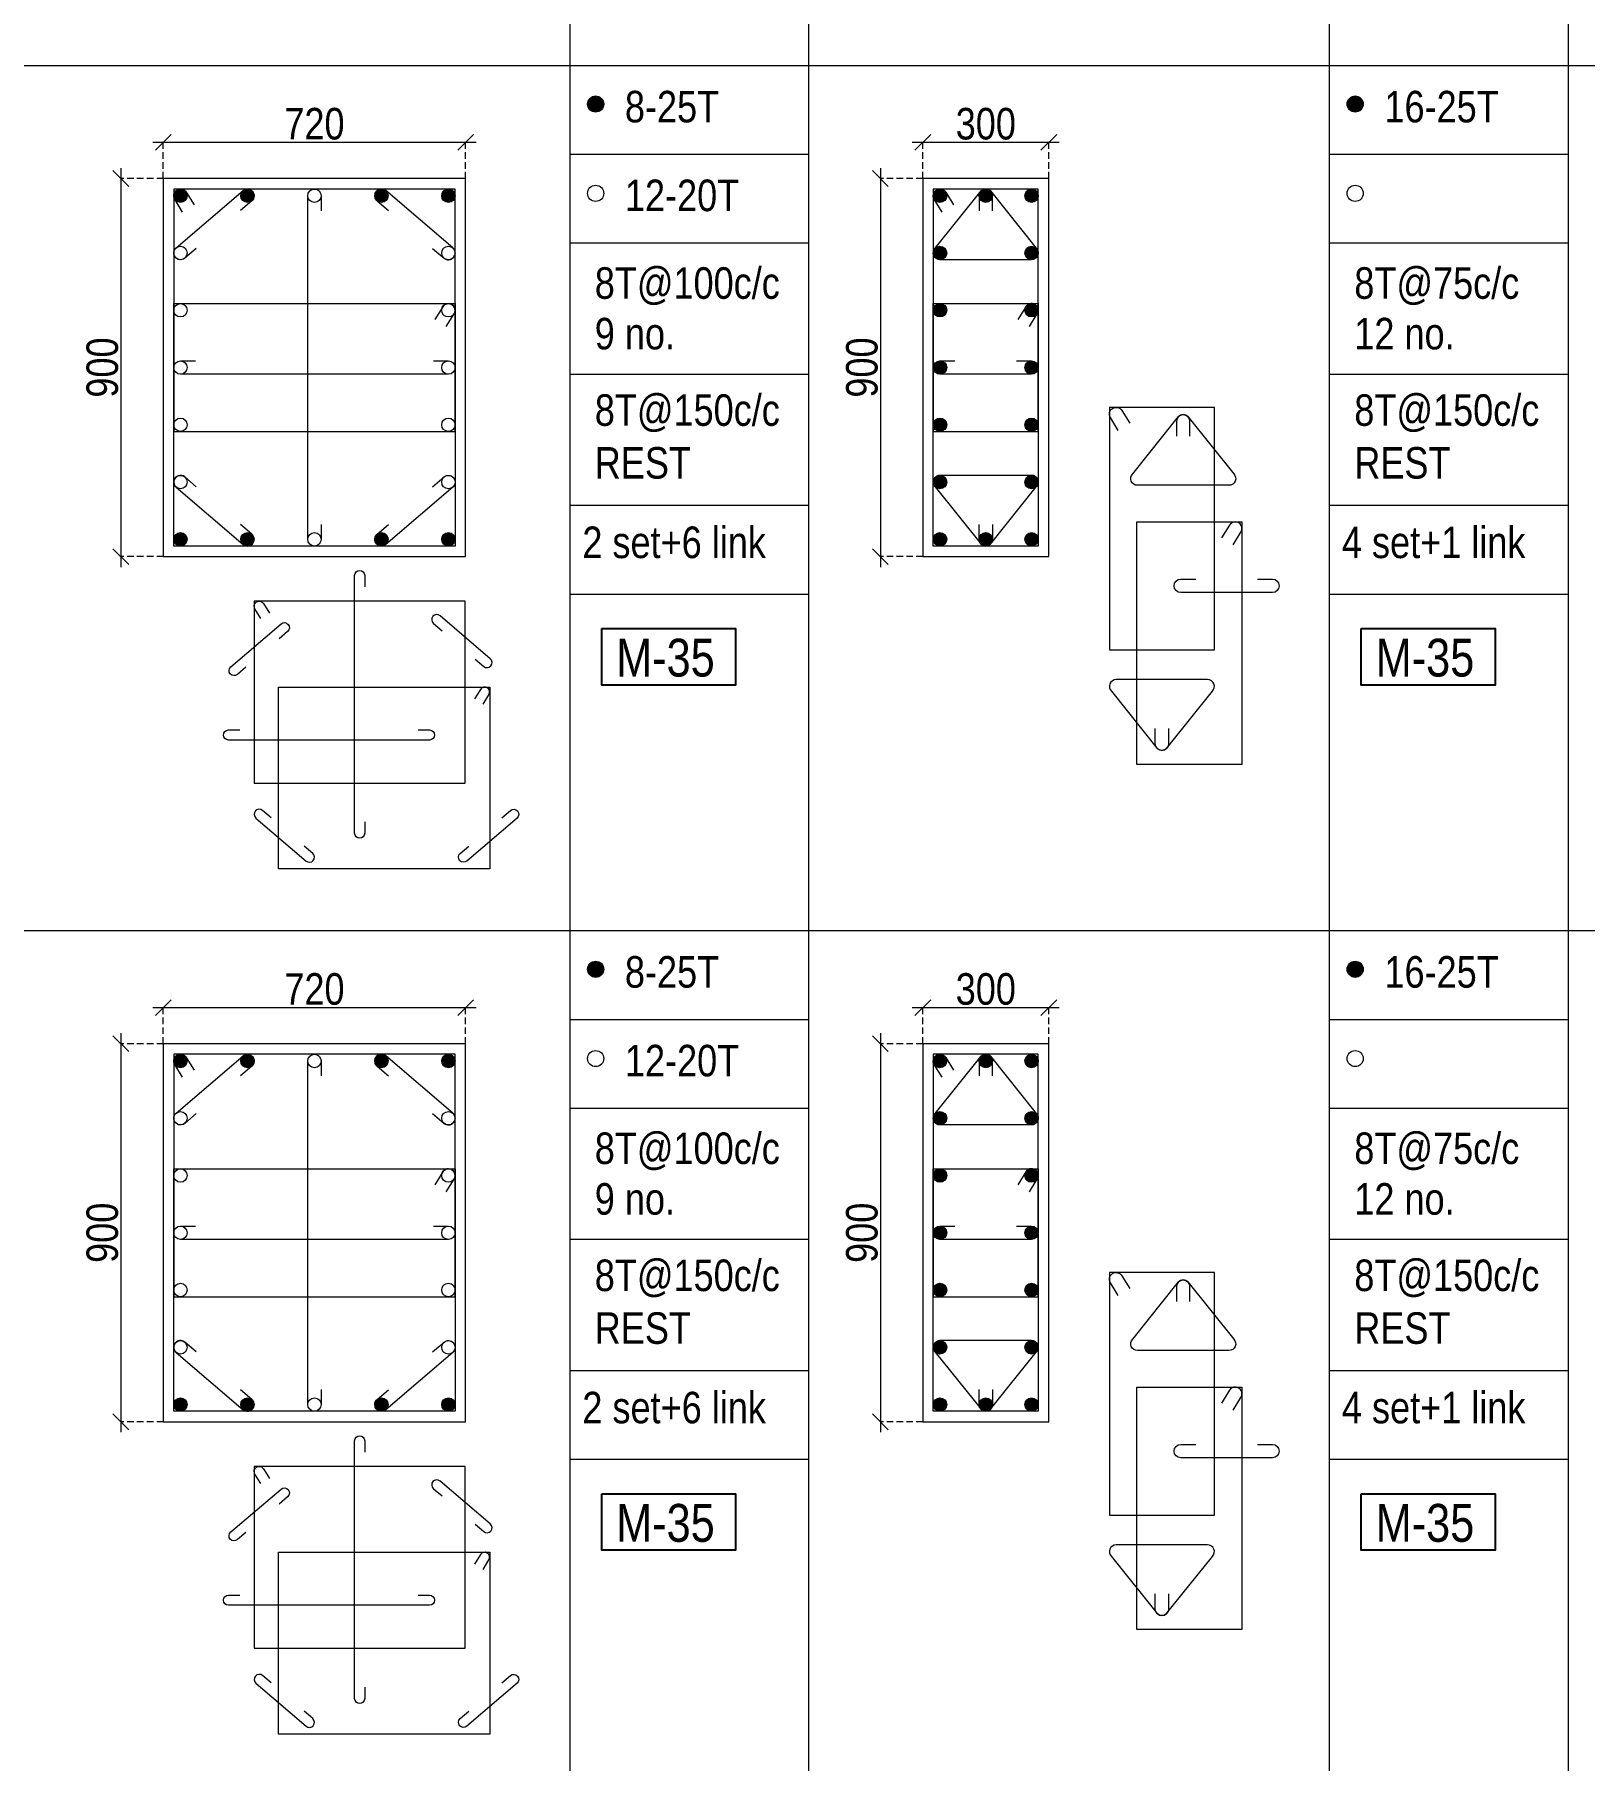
# Model space of a CAD drawing. Header units: millimetres. Extents: x 1112055 to 3390982, y -148532 to 766891.
# Drawn here: x 2320285 to 2335047, y 635594 to 652030 of the extents above; entities that cross this region are included whole.
import ezdxf
from ezdxf.enums import TextEntityAlignment as Align

# ---------------------------------------------------------------- set-up
doc = ezdxf.new("R2010")
doc.units = ezdxf.units.MM
doc.header["$PDMODE"] = 35
doc.header["$PDSIZE"] = -25
doc.linetypes.add('DASHED2', pattern=[0.375, 0.25, -0.125])
doc.linetypes.add('Hidden', pattern=[9.525, 6.35, -3.175])
for name, color, linetype, lineweight in [('B COL. SIZE DIM', 220, 'Continuous', 25), ('B COLSCH', 204, 'Continuous', 20), ('B COLUMN', 1, 'Hidden', 9), ('B STEEL', 34, 'Continuous', 15)]:
    doc.layers.add(name, color=color, linetype=linetype, lineweight=lineweight)
doc.layers.add('B TEXT', color=7, linetype='Continuous')
doc.styles.add('dim inside', font='romans.shx', dxfattribs={"width": 0.8, "height": 125})
doc.styles.add('SWINC', font='swissc.ttf')
doc.dimstyles.new('dim inside', dxfattribs={"dimtxt": 125, "dimasz": 100, "dimexe": 0, "dimexo": 0, "dimgap": 10, "dimtad": 0, "dimdec": 0, "dimzin": 0, "dimdsep": 46, "dimtxsty": 'dim inside', "dimblk": 'SMALL', "dimcen": 0.09, "dimadec": 0, "dimazin": 0, "dimtfac": 1, "dimtdec": 0, "dimtofl": 0, "dimtmove": 0, "dimatfit": 3, "dimfxl": 1, "dimtolj": 1, "dimtzin": 0, "dimarcsym": 2})

# ---------------------------------------------------------------- blocks, each defined once
blk = doc.blocks.new('_Oblique')
at = {"color": 0, "linetype": 'ByBlock', "lineweight": -2}
blk.add_line((-0.5, -0.5), (0.5, 0.5), dxfattribs=at)
blk = doc.blocks.new('*D3140')
at = {"layer": 'B COL. SIZE DIM', "color": 250, "lineweight": 9, "ltscale": 250, "transparency": 16777216}
blk.add_line((2321411, 642764), (2324491, 642764), dxfattribs=at)
at = {"layer": 'B COL. SIZE DIM', "color": 250, "linetype": 'DASHED2', "lineweight": 9, "ltscale": 250, "transparency": 16777216}
for p, q in [((2321511, 642419), (2321511, 642764)), ((2324391, 642419), (2324391, 642764))]:
    blk.add_line(p, q, dxfattribs=at)
at = {"layer": 'Defpoints', "color": 0, "transparency": 16777216}
for p in [(2324391, 642764), (2321511, 642419), (2324391, 642419)]:
    blk.add_point(p, dxfattribs=at)
at = {"layer": 'B COL. SIZE DIM', "color": 250, "lineweight": 9, "transparency": 16777216, "xscale": 150, "yscale": 150, "zscale": 150, "rotation": 180}
blk.add_blockref('_Oblique', (2321511, 642764), dxfattribs=at)
at = {"layer": 'B COL. SIZE DIM', "color": 250, "lineweight": 9, "transparency": 16777216, "xscale": 150, "yscale": 150, "zscale": 150}
blk.add_blockref('_Oblique', (2324391, 642764), dxfattribs=at)
at = {"layer": 'B COL. SIZE DIM', "color": 6, "transparency": 16777216, "insert": (2322951, 642939), "char_height": 300, "attachment_point": 5, "style": 'SWINC'}
blk.add_mtext('\\A1;720', dxfattribs=at)
blk = doc.blocks.new('*D3141')
at = {"layer": 'B COL. SIZE DIM', "color": 250, "lineweight": 9, "ltscale": 250, "transparency": 16777216}
blk.add_line((2321107, 642519), (2321107, 638719), dxfattribs=at)
at = {"layer": 'B COL. SIZE DIM', "color": 250, "linetype": 'DASHED2', "lineweight": 9, "ltscale": 250, "transparency": 16777216}
for p, q in [((2321511, 642419), (2321107, 642419)), ((2321511, 638819), (2321107, 638819))]:
    blk.add_line(p, q, dxfattribs=at)
at = {"layer": 'Defpoints', "color": 0, "transparency": 16777216}
for p in [(2321511, 642419), (2321107, 638819), (2321511, 638819)]:
    blk.add_point(p, dxfattribs=at)
at = {"layer": 'B COL. SIZE DIM', "color": 250, "lineweight": 9, "transparency": 16777216, "xscale": 150, "yscale": 150, "zscale": 150}
for p, rotation in [((2321107, 642419), 90), ((2321107, 638819), 270)]:
    blk.add_blockref('_Oblique', p, dxfattribs=dict(at, rotation=rotation))
at = {"layer": 'B COL. SIZE DIM', "color": 6, "transparency": 16777216, "insert": (2320932, 640619), "char_height": 300, "attachment_point": 5, "rotation": 90, "style": 'SWINC'}
blk.add_mtext('\\A1;900', dxfattribs=at)
blk = doc.blocks.new('*D3142')
at = {"layer": 'B COL. SIZE DIM', "color": 250, "lineweight": 9, "ltscale": 250, "transparency": 16777216}
blk.add_line((2321411, 651004), (2324491, 651004), dxfattribs=at)
at = {"layer": 'B COL. SIZE DIM', "color": 250, "linetype": 'DASHED2', "lineweight": 9, "ltscale": 250, "transparency": 16777216}
for p, q in [((2321511, 650659), (2321511, 651004)), ((2324391, 650659), (2324391, 651004))]:
    blk.add_line(p, q, dxfattribs=at)
at = {"layer": 'Defpoints', "color": 0, "transparency": 16777216}
for p in [(2324391, 651004), (2321511, 650659), (2324391, 650659)]:
    blk.add_point(p, dxfattribs=at)
at = {"layer": 'B COL. SIZE DIM', "color": 250, "lineweight": 9, "transparency": 16777216, "xscale": 150, "yscale": 150, "zscale": 150, "rotation": 180}
blk.add_blockref('_Oblique', (2321511, 651004), dxfattribs=at)
at = {"layer": 'B COL. SIZE DIM', "color": 250, "lineweight": 9, "transparency": 16777216, "xscale": 150, "yscale": 150, "zscale": 150}
blk.add_blockref('_Oblique', (2324391, 651004), dxfattribs=at)
at = {"layer": 'B COL. SIZE DIM', "color": 6, "transparency": 16777216, "insert": (2322951, 651179), "char_height": 300, "attachment_point": 5, "style": 'SWINC'}
blk.add_mtext('\\A1;720', dxfattribs=at)
blk = doc.blocks.new('*D3143')
at = {"layer": 'B COL. SIZE DIM', "color": 250, "lineweight": 9, "ltscale": 250, "transparency": 16777216}
blk.add_line((2321107, 650759), (2321107, 646959), dxfattribs=at)
at = {"layer": 'B COL. SIZE DIM', "color": 250, "linetype": 'DASHED2', "lineweight": 9, "ltscale": 250, "transparency": 16777216}
for p, q in [((2321511, 650659), (2321107, 650659)), ((2321511, 647059), (2321107, 647059))]:
    blk.add_line(p, q, dxfattribs=at)
at = {"layer": 'Defpoints', "color": 0, "transparency": 16777216}
for p in [(2321511, 650659), (2321107, 647059), (2321511, 647059)]:
    blk.add_point(p, dxfattribs=at)
at = {"layer": 'B COL. SIZE DIM', "color": 250, "lineweight": 9, "transparency": 16777216, "xscale": 150, "yscale": 150, "zscale": 150}
for p, rotation in [((2321107, 650659), 90), ((2321107, 647059), 270)]:
    blk.add_blockref('_Oblique', p, dxfattribs=dict(at, rotation=rotation))
at = {"layer": 'B COL. SIZE DIM', "color": 6, "transparency": 16777216, "insert": (2320932, 648859), "char_height": 300, "attachment_point": 5, "rotation": 90, "style": 'SWINC'}
blk.add_mtext('\\A1;900', dxfattribs=at)
blk = doc.blocks.new('*D3152')
at = {"layer": 'B COL. SIZE DIM', "color": 250, "lineweight": 9, "ltscale": 250, "transparency": 16777216}
blk.add_line((2328645, 642764), (2330045, 642764), dxfattribs=at)
at = {"layer": 'B COL. SIZE DIM', "color": 250, "linetype": 'DASHED2', "lineweight": 9, "ltscale": 250, "transparency": 16777216}
for p, q in [((2328745, 642419), (2328745, 642764)), ((2329945, 642419), (2329945, 642764))]:
    blk.add_line(p, q, dxfattribs=at)
at = {"layer": 'Defpoints', "color": 0, "transparency": 16777216}
for p in [(2329945, 642764), (2328745, 642419), (2329945, 642419)]:
    blk.add_point(p, dxfattribs=at)
at = {"layer": 'B COL. SIZE DIM', "color": 250, "lineweight": 9, "transparency": 16777216, "xscale": 150, "yscale": 150, "zscale": 150, "rotation": 180}
blk.add_blockref('_Oblique', (2328745, 642764), dxfattribs=at)
at = {"layer": 'B COL. SIZE DIM', "color": 250, "lineweight": 9, "transparency": 16777216, "xscale": 150, "yscale": 150, "zscale": 150}
blk.add_blockref('_Oblique', (2329945, 642764), dxfattribs=at)
at = {"layer": 'B COL. SIZE DIM', "color": 6, "transparency": 16777216, "insert": (2329345, 642939), "char_height": 300, "attachment_point": 5, "style": 'SWINC'}
blk.add_mtext('\\A1;300', dxfattribs=at)
blk = doc.blocks.new('*D3153')
at = {"layer": 'B COL. SIZE DIM', "color": 250, "lineweight": 9, "ltscale": 250, "transparency": 16777216}
blk.add_line((2328341, 642519), (2328341, 638719), dxfattribs=at)
at = {"layer": 'B COL. SIZE DIM', "color": 250, "linetype": 'DASHED2', "lineweight": 9, "ltscale": 250, "transparency": 16777216}
for p, q in [((2328745, 642419), (2328341, 642419)), ((2328745, 638819), (2328341, 638819))]:
    blk.add_line(p, q, dxfattribs=at)
at = {"layer": 'Defpoints', "color": 0, "transparency": 16777216}
for p in [(2328745, 642419), (2328341, 638819), (2328745, 638819)]:
    blk.add_point(p, dxfattribs=at)
at = {"layer": 'B COL. SIZE DIM', "color": 250, "lineweight": 9, "transparency": 16777216, "xscale": 150, "yscale": 150, "zscale": 150}
for p, rotation in [((2328341, 642419), 90), ((2328341, 638819), 270)]:
    blk.add_blockref('_Oblique', p, dxfattribs=dict(at, rotation=rotation))
at = {"layer": 'B COL. SIZE DIM', "color": 6, "transparency": 16777216, "insert": (2328166, 640619), "char_height": 300, "attachment_point": 5, "rotation": 90, "style": 'SWINC'}
blk.add_mtext('\\A1;900', dxfattribs=at)
blk = doc.blocks.new('*D3154')
at = {"layer": 'B COL. SIZE DIM', "color": 250, "lineweight": 9, "ltscale": 250, "transparency": 16777216}
blk.add_line((2328645, 651004), (2330045, 651004), dxfattribs=at)
at = {"layer": 'B COL. SIZE DIM', "color": 250, "linetype": 'DASHED2', "lineweight": 9, "ltscale": 250, "transparency": 16777216}
for p, q in [((2328745, 650659), (2328745, 651004)), ((2329945, 650659), (2329945, 651004))]:
    blk.add_line(p, q, dxfattribs=at)
at = {"layer": 'Defpoints', "color": 0, "transparency": 16777216}
for p in [(2329945, 651004), (2328745, 650659), (2329945, 650659)]:
    blk.add_point(p, dxfattribs=at)
at = {"layer": 'B COL. SIZE DIM', "color": 250, "lineweight": 9, "transparency": 16777216, "xscale": 150, "yscale": 150, "zscale": 150, "rotation": 180}
blk.add_blockref('_Oblique', (2328745, 651004), dxfattribs=at)
at = {"layer": 'B COL. SIZE DIM', "color": 250, "lineweight": 9, "transparency": 16777216, "xscale": 150, "yscale": 150, "zscale": 150}
blk.add_blockref('_Oblique', (2329945, 651004), dxfattribs=at)
at = {"layer": 'B COL. SIZE DIM', "color": 6, "transparency": 16777216, "insert": (2329345, 651179), "char_height": 300, "attachment_point": 5, "style": 'SWINC'}
blk.add_mtext('\\A1;300', dxfattribs=at)
blk = doc.blocks.new('*D3155')
at = {"layer": 'B COL. SIZE DIM', "color": 250, "lineweight": 9, "ltscale": 250, "transparency": 16777216}
blk.add_line((2328341, 650759), (2328341, 646959), dxfattribs=at)
at = {"layer": 'B COL. SIZE DIM', "color": 250, "linetype": 'DASHED2', "lineweight": 9, "ltscale": 250, "transparency": 16777216}
for p, q in [((2328745, 650659), (2328341, 650659)), ((2328745, 647059), (2328341, 647059))]:
    blk.add_line(p, q, dxfattribs=at)
at = {"layer": 'Defpoints', "color": 0, "transparency": 16777216}
for p in [(2328745, 650659), (2328341, 647059), (2328745, 647059)]:
    blk.add_point(p, dxfattribs=at)
at = {"layer": 'B COL. SIZE DIM', "color": 250, "lineweight": 9, "transparency": 16777216, "xscale": 150, "yscale": 150, "zscale": 150}
for p, rotation in [((2328341, 650659), 90), ((2328341, 647059), 270)]:
    blk.add_blockref('_Oblique', p, dxfattribs=dict(at, rotation=rotation))
at = {"layer": 'B COL. SIZE DIM', "color": 6, "transparency": 16777216, "insert": (2328166, 648859), "char_height": 300, "attachment_point": 5, "rotation": 90, "style": 'SWINC'}
blk.add_mtext('\\A1;900', dxfattribs=at)

msp = doc.modelspace()

# ---------------------------------------------------------------- hatches: boundary and pattern name
at = {"layer": 'B STEEL', "lineweight": 9, "ltscale": 0.5}
h = msp.add_hatch(color=34, dxfattribs=at)
edge = h.paths.add_edge_path()
edge.add_arc((2325629.3, 651368.1), 76.8, 0, 360)
h = msp.add_hatch(color=34, dxfattribs=at)
edge = h.paths.add_edge_path()
edge.add_arc((2332862.9, 651368.1), 76.8, 0, 360)
h = msp.add_hatch(color=34, dxfattribs=at)
edge = h.paths.add_edge_path()
edge.add_arc((2321675, 650494.9), 64, 0, 360)
at = {"layer": 'B STEEL'}
h = msp.add_hatch(color=34, dxfattribs=at)
edge = h.paths.add_edge_path()
edge.add_arc((2322313, 650494.9), 64, 0, 360)
h = msp.add_hatch(color=34, dxfattribs=at)
edge = h.paths.add_edge_path()
edge.add_arc((2323589, 650494.9), 64, 0, 360)
at = {"layer": 'B STEEL', "lineweight": 9, "ltscale": 0.5}
h = msp.add_hatch(color=34, dxfattribs=at)
edge = h.paths.add_edge_path()
edge.add_arc((2324226.9, 650494.9), 64, 180, 540, ccw=False)
h = msp.add_hatch(color=34, dxfattribs=at)
edge = h.paths.add_edge_path()
edge.add_arc((2328908.5, 650494.9), 64, 0, 360)
h = msp.add_hatch(color=34, dxfattribs=at)
edge = h.paths.add_edge_path()
edge.add_arc((2329344.5, 650494.9), 64, 180, 540, ccw=False)
h = msp.add_hatch(color=34, dxfattribs=at)
edge = h.paths.add_edge_path()
edge.add_arc((2329780.5, 650494.9), 64, 180, 540, ccw=False)
h = msp.add_hatch(color=34, dxfattribs=at)
edge = h.paths.add_edge_path()
edge.add_arc((2328908.5, 649949.6), 64, 0, 360, ccw=False)
h = msp.add_hatch(color=34, dxfattribs=at)
edge = h.paths.add_edge_path()
edge.add_arc((2329780.5, 649949.6), 64, -180, 180)
h = msp.add_hatch(color=34, dxfattribs=at)
edge = h.paths.add_edge_path()
edge.add_arc((2328908.5, 649404.3), 64, 0, 360, ccw=False)
h = msp.add_hatch(color=34, dxfattribs=at)
edge = h.paths.add_edge_path()
edge.add_arc((2329780.5, 649404.3), 64, -180, 180)
h = msp.add_hatch(color=34, dxfattribs=at)
edge = h.paths.add_edge_path()
edge.add_arc((2328908.5, 648858.9), 64, 0, 360, ccw=False)
h = msp.add_hatch(color=34, dxfattribs=at)
edge = h.paths.add_edge_path()
edge.add_arc((2329780.5, 648858.9), 64, -180, 180)
h = msp.add_hatch(color=34, dxfattribs=at)
edge = h.paths.add_edge_path()
edge.add_arc((2328908.5, 648313.6), 64, 0, 360, ccw=False)
h = msp.add_hatch(color=34, dxfattribs=at)
edge = h.paths.add_edge_path()
edge.add_arc((2329780.5, 648313.6), 64, -180, 180)
h = msp.add_hatch(color=34, dxfattribs=at)
edge = h.paths.add_edge_path()
edge.add_arc((2328908.5, 647768.3), 64, 0, 360, ccw=False)
h = msp.add_hatch(color=34, dxfattribs=at)
edge = h.paths.add_edge_path()
edge.add_arc((2329780.5, 647768.3), 64, -180, 180)
h = msp.add_hatch(color=34, dxfattribs=at)
edge = h.paths.add_edge_path()
edge.add_arc((2321675, 647223), 64, 0, 360, ccw=False)
at = {"layer": 'B STEEL'}
h = msp.add_hatch(color=34, dxfattribs=at)
edge = h.paths.add_edge_path()
edge.add_arc((2322313, 647223), 64, 0, 360)
h = msp.add_hatch(color=34, dxfattribs=at)
edge = h.paths.add_edge_path()
edge.add_arc((2323589, 647223), 64, 0, 360)
at = {"layer": 'B STEEL', "lineweight": 9, "ltscale": 0.5}
h = msp.add_hatch(color=34, dxfattribs=at)
edge = h.paths.add_edge_path()
edge.add_arc((2324226.9, 647223), 64, -180, 180)
h = msp.add_hatch(color=34, dxfattribs=at)
edge = h.paths.add_edge_path()
edge.add_arc((2328908.5, 647223), 64, 0, 360, ccw=False)
h = msp.add_hatch(color=34, dxfattribs=at)
edge = h.paths.add_edge_path()
edge.add_arc((2329344.5, 647223), 64, -180, 180)
h = msp.add_hatch(color=34, dxfattribs=at)
edge = h.paths.add_edge_path()
edge.add_arc((2329780.5, 647223), 64, -180, 180)
h = msp.add_hatch(color=34, dxfattribs=at)
edge = h.paths.add_edge_path()
edge.add_arc((2325629.3, 643128.3), 76.8, 0, 360)
h = msp.add_hatch(color=34, dxfattribs=at)
edge = h.paths.add_edge_path()
edge.add_arc((2332862.9, 643128.3), 76.8, 0, 360)
h = msp.add_hatch(color=34, dxfattribs=at)
edge = h.paths.add_edge_path()
edge.add_arc((2321675, 642255.1), 64, 0, 360)
at = {"layer": 'B STEEL'}
h = msp.add_hatch(color=34, dxfattribs=at)
edge = h.paths.add_edge_path()
edge.add_arc((2322313, 642255.1), 64, 0, 360)
h = msp.add_hatch(color=34, dxfattribs=at)
edge = h.paths.add_edge_path()
edge.add_arc((2323589, 642255.1), 64, 0, 360)
at = {"layer": 'B STEEL', "lineweight": 9, "ltscale": 0.5}
h = msp.add_hatch(color=34, dxfattribs=at)
edge = h.paths.add_edge_path()
edge.add_arc((2324226.9, 642255.1), 64, 180, 540, ccw=False)
h = msp.add_hatch(color=34, dxfattribs=at)
edge = h.paths.add_edge_path()
edge.add_arc((2328908.5, 642255.1), 64, 0, 360)
h = msp.add_hatch(color=34, dxfattribs=at)
edge = h.paths.add_edge_path()
edge.add_arc((2329344.5, 642255.1), 64, 180, 540, ccw=False)
h = msp.add_hatch(color=34, dxfattribs=at)
edge = h.paths.add_edge_path()
edge.add_arc((2329780.5, 642255.1), 64, 180, 540, ccw=False)
h = msp.add_hatch(color=34, dxfattribs=at)
edge = h.paths.add_edge_path()
edge.add_arc((2328908.5, 641709.8), 64, 0, 360, ccw=False)
h = msp.add_hatch(color=34, dxfattribs=at)
edge = h.paths.add_edge_path()
edge.add_arc((2329780.5, 641709.8), 64, -180, 180)
h = msp.add_hatch(color=34, dxfattribs=at)
edge = h.paths.add_edge_path()
edge.add_arc((2328908.5, 641164.4), 64, 0, 360, ccw=False)
h = msp.add_hatch(color=34, dxfattribs=at)
edge = h.paths.add_edge_path()
edge.add_arc((2329780.5, 641164.4), 64, -180, 180)
h = msp.add_hatch(color=34, dxfattribs=at)
edge = h.paths.add_edge_path()
edge.add_arc((2328908.5, 640619.1), 64, 0, 360, ccw=False)
h = msp.add_hatch(color=34, dxfattribs=at)
edge = h.paths.add_edge_path()
edge.add_arc((2329780.5, 640619.1), 64, -180, 180)
h = msp.add_hatch(color=34, dxfattribs=at)
edge = h.paths.add_edge_path()
edge.add_arc((2328908.5, 640073.8), 64, 0, 360, ccw=False)
h = msp.add_hatch(color=34, dxfattribs=at)
edge = h.paths.add_edge_path()
edge.add_arc((2329780.5, 640073.8), 64, -180, 180)
h = msp.add_hatch(color=34, dxfattribs=at)
edge = h.paths.add_edge_path()
edge.add_arc((2328908.5, 639528.4), 64, 0, 360, ccw=False)
h = msp.add_hatch(color=34, dxfattribs=at)
edge = h.paths.add_edge_path()
edge.add_arc((2329780.5, 639528.4), 64, -180, 180)
h = msp.add_hatch(color=34, dxfattribs=at)
edge = h.paths.add_edge_path()
edge.add_arc((2321675, 638983.1), 64, 0, 360, ccw=False)
at = {"layer": 'B STEEL'}
h = msp.add_hatch(color=34, dxfattribs=at)
edge = h.paths.add_edge_path()
edge.add_arc((2322313, 638983.1), 64, 0, 360)
h = msp.add_hatch(color=34, dxfattribs=at)
edge = h.paths.add_edge_path()
edge.add_arc((2323589, 638983.1), 64, 0, 360)
at = {"layer": 'B STEEL', "lineweight": 9, "ltscale": 0.5}
h = msp.add_hatch(color=34, dxfattribs=at)
edge = h.paths.add_edge_path()
edge.add_arc((2324226.9, 638983.1), 64, -180, 180)
h = msp.add_hatch(color=34, dxfattribs=at)
edge = h.paths.add_edge_path()
edge.add_arc((2328908.5, 638983.1), 64, 0, 360, ccw=False)
h = msp.add_hatch(color=34, dxfattribs=at)
edge = h.paths.add_edge_path()
edge.add_arc((2329344.5, 638983.1), 64, -180, 180)
h = msp.add_hatch(color=34, dxfattribs=at)
edge = h.paths.add_edge_path()
edge.add_arc((2329780.5, 638983.1), 64, -180, 180)

# ---------------------------------------------------------------- linework, layer by layer
at = {"layer": 'B COLSCH', "color": 250, "lineweight": 0}
for p, q in [((2325383.1, 676456), (2325383.1, 627016.9)), ((2327657.4, 676456), (2327657.4, 618141.8)), ((2334891, 676456), (2334891, 618141.8)), ((2332616.6, 668216.1), (2332616.6, 627016.9)), ((2203002.6, 651736.4), (2375997.6, 651736.4)), ((2325383.1, 650891.4), (2327657.4, 650891.4)), ((2332616.6, 650891.4), (2334891, 650891.4)), ((2325383.1, 650046.4), (2327657.4, 650046.4)), ((2332616.6, 650046.4), (2334891, 650046.4)), ((2325383.1, 648796.7), (2327657.4, 648796.7)), ((2332616.6, 648796.7), (2334891, 648796.7)), ((2325383.1, 647546.9), (2327657.4, 647546.9)), ((2332616.6, 647546.9), (2334891, 647546.9)), ((2325383.1, 646701.9), (2327657.4, 646701.9)), ((2332616.6, 646701.9), (2334891, 646701.9)), ((2203002.6, 643496.6), (2375997.6, 643496.6)), ((2325383.1, 642651.6), (2327657.4, 642651.6)), ((2332616.6, 642651.6), (2334891, 642651.6)), ((2325383.1, 641806.6), (2327657.4, 641806.6)), ((2332616.6, 641806.6), (2334891, 641806.6)), ((2325383.1, 640556.8), (2327657.4, 640556.8)), ((2332616.6, 640556.8), (2334891, 640556.8)), ((2325383.1, 639307), (2327657.4, 639307)), ((2332616.6, 639307), (2334891, 639307)), ((2325383.1, 638462), (2327657.4, 638462)), ((2332616.6, 638462), (2334891, 638462))]:
    msp.add_line(p, q, dxfattribs=at)
at = {"layer": 'B COLUMN', "color": 1, "linetype": 'ByBlock', "lineweight": 20}
for points in [[(2321511, 647058.9), (2324391, 647058.9), (2324391, 650658.9), (2321511, 650658.9)], [(2328744.5, 647058.9), (2329944.5, 647058.9), (2329944.5, 650658.9), (2328744.5, 650658.9)], [(2321511, 638819.1), (2324391, 638819.1), (2324391, 642419.1), (2321511, 642419.1)], [(2328744.5, 638819.1), (2329944.5, 638819.1), (2329944.5, 642419.1), (2328744.5, 642419.1)]]:
    msp.add_lwpolyline(points, close=True, dxfattribs=at)
at = {"layer": 'B STEEL', "color": 34, "lineweight": 9, "ltscale": 0.5}
for points in [[(2321611, 648249.6), (2324291, 648249.6), (2324291, 650558.9), (2321611, 650558.9)], [(2328844.5, 648249.6), (2329844.5, 648249.6), (2329844.5, 650558.9), (2328844.5, 650558.9)], [(2321611, 649468.3), (2324291, 649468.3), (2324291, 647158.9), (2321611, 647158.9)], [(2328844.5, 649468.3), (2329844.5, 649468.3), (2329844.5, 647158.9), (2328844.5, 647158.9)], [(2330521.8, 646170.5), (2331521.8, 646170.5), (2331521.8, 648479.9), (2330521.8, 648479.9)], [(2330784.5, 647389.2), (2331784.5, 647389.2), (2331784.5, 645079.9), (2330784.5, 645079.9)], [(2322376.8, 644902.4), (2324386.8, 644902.4), (2324386.8, 646634.4), (2322376.8, 646634.4)], [(2322610.1, 645816.4), (2324620.1, 645816.4), (2324620.1, 644084.4), (2322610.1, 644084.4)], [(2321611, 640009.8), (2324291, 640009.8), (2324291, 642319.1), (2321611, 642319.1)], [(2328844.5, 640009.8), (2329844.5, 640009.8), (2329844.5, 642319.1), (2328844.5, 642319.1)], [(2321611, 641228.4), (2324291, 641228.4), (2324291, 638919.1), (2321611, 638919.1)], [(2328844.5, 641228.4), (2329844.5, 641228.4), (2329844.5, 638919.1), (2328844.5, 638919.1)], [(2330521.8, 637930.7), (2331521.8, 637930.7), (2331521.8, 640240), (2330521.8, 640240)], [(2330784.5, 639149.4), (2331784.5, 639149.4), (2331784.5, 636840), (2330784.5, 636840)], [(2322376.8, 636662.6), (2324386.8, 636662.6), (2324386.8, 638394.6), (2322376.8, 638394.6)], [(2322610.1, 637576.6), (2324620.1, 637576.6), (2324620.1, 635844.6), (2322610.1, 635844.6)]]:
    msp.add_lwpolyline(points, close=True, dxfattribs=at)
for points in [[(2321695.2, 650339.9), (2321620.5, 650461.4, -1), (2321729.5, 650528.5), (2321804.3, 650407)], [(2321825, 649993.6), (2321716.6, 649900.9, -1), (2321633.4, 649998.3), (2322271.4, 650543.6, -1), (2322354.6, 650446.3), (2322246.1, 650353.6)], [(2323015, 647365.6), (2323015, 647223, -1), (2322886.9, 647223), (2322886.9, 650494.9, -1), (2323015, 650494.9), (2323015, 650352.3)], [(2324076.9, 649993.6), (2324185.3, 649900.9, 1), (2324268.5, 649998.3), (2323630.6, 650543.6, 1), (2323547.4, 650446.3), (2323655.8, 650353.6)], [(2328928.8, 650339.9), (2328854, 650461.4, -1), (2328963, 650528.5), (2329037.8, 650407)], [(2329408.5, 650352.3), (2329408.5, 650494.9, 1), (2329280.5, 650494.9), (2329280.5, 650352.3)], [(2324206.7, 649249.2), (2324281.5, 649370.7, 1), (2324172.4, 649437.8), (2324097.7, 649316.3)], [(2329760.2, 649249.2), (2329835, 649370.7, 1), (2329726, 649437.8), (2329651.2, 649316.3)], [(2324084.3, 648923), (2324226.9, 648923, -1), (2324226.9, 648794.9), (2321675, 648794.9, -1), (2321675, 648923), (2321817.6, 648923)], [(2329637.8, 648923), (2329780.5, 648923, -1), (2329780.5, 648794.9), (2328908.5, 648794.9, -1), (2328908.5, 648923), (2329051.2, 648923)], [(2330606.1, 648260.8), (2330531.3, 648382.3, -1), (2330640.4, 648449.4), (2330715.1, 648327.9)], [(2331289, 648203.9), (2331289, 648346.6, 1), (2331161, 648346.6), (2331161, 648203.9)], [(2321825, 647724.3), (2321716.6, 647817, 1), (2321633.4, 647719.6), (2322271.4, 647174.3, 1), (2322354.6, 647271.6), (2322246.1, 647364.3)], [(2324076.9, 647724.3), (2324185.3, 647817, -1), (2324268.5, 647719.6), (2323630.6, 647174.3, -1), (2323547.4, 647271.6), (2323655.8, 647364.3)], [(2329408.5, 647365.6), (2329408.5, 647223, -1), (2329280.5, 647223), (2329280.5, 647365.6)], [(2331700.2, 647170.2), (2331775, 647291.6, 1), (2331665.9, 647358.8), (2331591.2, 647237.3)], [(2323429.9, 644531.1), (2323429.9, 644424.1, -1), (2323333.8, 644424.1), (2323333.8, 646878.1, -1), (2323429.9, 646878.1), (2323429.9, 646771.1)], [(2331931.7, 646843.9), (2332074.4, 646843.9, -1), (2332074.4, 646715.9), (2331202.4, 646715.9, -1), (2331202.4, 646843.9), (2331345, 646843.9)], [(2322440, 646470.1), (2322384, 646561.3, -1), (2322465.8, 646611.6), (2322521.8, 646520.5)], [(2324482.4, 646082.5), (2324563.7, 646013, 1), (2324626.1, 646086), (2324147.6, 646495, 1), (2324085.2, 646422), (2324166.5, 646352.5)], [(2322298.1, 646005.9), (2322216.8, 645936.4, -1), (2322154.4, 646009.4), (2322632.9, 646418.4, -1), (2322695.3, 646345.4), (2322614, 646275.9)], [(2324556.9, 645652.2), (2324613, 645743.3, 1), (2324531.2, 645793.6), (2324475.1, 645702.5)], [(2323939.9, 645407.4), (2324046.9, 645407.4, -1), (2324046.9, 645311.4), (2322132.9, 645311.4, -1), (2322132.9, 645407.4), (2322239.9, 645407.4)], [(2331085.9, 645420.1), (2331085.9, 645277.5, -1), (2330957.8, 645277.5), (2330957.8, 645420.1)], [(2322537.4, 644572.1), (2322456.1, 644641.6, 1), (2322393.7, 644568.6), (2322872.2, 644159.6, 1), (2322934.6, 644232.6), (2322853.2, 644302.2)], [(2324736.5, 644572.1), (2324817.8, 644641.6, -1), (2324880.2, 644568.6), (2324401.7, 644159.6, -1), (2324339.3, 644232.6), (2324420.6, 644302.2)], [(2321695.2, 642100), (2321620.5, 642221.5, -1), (2321729.5, 642288.6), (2321804.3, 642167.2)], [(2321825, 641753.8), (2321716.6, 641661.1, -1), (2321633.4, 641758.4), (2322271.4, 642303.7, -1), (2322354.6, 642206.4), (2322246.1, 642113.7)], [(2323015, 639125.8), (2323015, 638983.1, -1), (2322886.9, 638983.1), (2322886.9, 642255.1, -1), (2323015, 642255.1), (2323015, 642112.4)], [(2324076.9, 641753.8), (2324185.3, 641661.1, 1), (2324268.5, 641758.4), (2323630.6, 642303.7, 1), (2323547.4, 642206.4), (2323655.8, 642113.7)], [(2328928.8, 642100), (2328854, 642221.5, -1), (2328963, 642288.6), (2329037.8, 642167.2)], [(2329408.5, 642112.4), (2329408.5, 642255.1, 1), (2329280.5, 642255.1), (2329280.5, 642112.4)], [(2324206.7, 641009.4), (2324281.5, 641130.9, 1), (2324172.4, 641198), (2324097.7, 641076.5)], [(2329760.2, 641009.4), (2329835, 641130.9, 1), (2329726, 641198), (2329651.2, 641076.5)], [(2324084.3, 640683.1), (2324226.9, 640683.1, -1), (2324226.9, 640555.1), (2321675, 640555.1, -1), (2321675, 640683.1), (2321817.6, 640683.1)], [(2329637.8, 640683.1), (2329780.5, 640683.1, -1), (2329780.5, 640555.1), (2328908.5, 640555.1, -1), (2328908.5, 640683.1), (2329051.2, 640683.1)], [(2330606.1, 640021), (2330531.3, 640142.5, -1), (2330640.4, 640209.6), (2330715.1, 640088.1)], [(2331289, 639964.1), (2331289, 640106.7, 1), (2331161, 640106.7), (2331161, 639964.1)], [(2321825, 639484.4), (2321716.6, 639577.1, 1), (2321633.4, 639479.8), (2322271.4, 638934.5, 1), (2322354.6, 639031.8), (2322246.1, 639124.5)], [(2324076.9, 639484.4), (2324185.3, 639577.1, -1), (2324268.5, 639479.8), (2323630.6, 638934.5, -1), (2323547.4, 639031.8), (2323655.8, 639124.5)], [(2329408.5, 639125.8), (2329408.5, 638983.1, -1), (2329280.5, 638983.1), (2329280.5, 639125.8)], [(2331700.2, 638930.3), (2331775, 639051.8, 1), (2331665.9, 639118.9), (2331591.2, 638997.4)], [(2323429.9, 636291.2), (2323429.9, 636184.2, -1), (2323333.8, 636184.2), (2323333.8, 638638.2, -1), (2323429.9, 638638.2), (2323429.9, 638531.2)], [(2331931.7, 638604.1), (2332074.4, 638604.1, -1), (2332074.4, 638476), (2331202.4, 638476, -1), (2331202.4, 638604.1), (2331345, 638604.1)], [(2322440, 638230.3), (2322384, 638321.4, -1), (2322465.8, 638371.7), (2322521.8, 638280.6)], [(2324482.4, 637842.7), (2324563.7, 637773.1, 1), (2324626.1, 637846.1), (2324147.6, 638255.1, 1), (2324085.2, 638182.1), (2324166.5, 638112.6)], [(2322298.1, 637766.1), (2322216.8, 637696.6, -1), (2322154.4, 637769.6), (2322632.9, 638178.6, -1), (2322695.3, 638105.6), (2322614, 638036.1)], [(2324556.9, 637412.3), (2324613, 637503.4, 1), (2324531.2, 637553.8), (2324475.1, 637462.6)], [(2323939.9, 637167.6), (2324046.9, 637167.6, -1), (2324046.9, 637071.6), (2322132.9, 637071.6, -1), (2322132.9, 637167.6), (2322239.9, 637167.6)], [(2331085.9, 637180.3), (2331085.9, 637037.6, -1), (2330957.8, 637037.6), (2330957.8, 637180.3)], [(2322537.4, 636332.3), (2322456.1, 636401.8, 1), (2322393.7, 636328.8), (2322872.2, 635919.8, 1), (2322934.6, 635992.8), (2322853.2, 636062.3)], [(2324736.5, 636332.3), (2324817.8, 636401.8, -1), (2324880.2, 636328.8), (2324401.7, 635919.8, -1), (2324339.3, 635992.8), (2324420.6, 636062.3)]]:
    msp.add_lwpolyline(points, format="xyb", dxfattribs=at)
for points in [[(2329389.7, 650540.3), (2329825.7, 649994.9, -0.6687154), (2329780.5, 649885.6), (2328908.5, 649885.6, -0.6687154), (2328863.3, 649994.9), (2329299.3, 650540.3, -0.4133445)], [(2331270.2, 648391.9), (2331706.2, 647846.6, -0.6687154), (2331661, 647737.2), (2330789, 647737.2, -0.6687154), (2330743.8, 647846.6), (2331179.8, 648391.9, -0.4133445)], [(2329389.7, 647177.6), (2329825.7, 647723, 0.6687154), (2329780.5, 647832.3), (2328908.5, 647832.3, 0.6687154), (2328863.3, 647723), (2329299.3, 647177.6, 0.4133445)], [(2331067, 645232.1), (2331503, 645777.5, 0.6687154), (2331457.8, 645886.8), (2330585.9, 645886.8, 0.6687154), (2330540.7, 645777.5), (2330976.6, 645232.1, 0.4133445)], [(2329389.7, 642300.4), (2329825.7, 641755.1, -0.6687154), (2329780.5, 641645.7), (2328908.5, 641645.7, -0.6687154), (2328863.3, 641755.1), (2329299.3, 642300.4, -0.4133445)], [(2331270.2, 640152.1), (2331706.2, 639606.7, -0.6687154), (2331661, 639497.4), (2330789, 639497.4, -0.6687154), (2330743.8, 639606.7), (2331179.8, 640152.1, -0.4133445)], [(2329389.7, 638937.8), (2329825.7, 639483.1, 0.6687154), (2329780.5, 639592.5), (2328908.5, 639592.5, 0.6687154), (2328863.3, 639483.1), (2329299.3, 638937.8, 0.4133445)], [(2331067, 636992.3), (2331503, 637537.6, 0.6687154), (2331457.8, 637647), (2330585.9, 637647, 0.6687154), (2330540.7, 637537.6), (2330976.6, 636992.3, 0.4133445)]]:
    msp.add_lwpolyline(points, format="xyb", close=True, dxfattribs=at)
for centre, radius in [((2325629.3, 651368.1), 76.8), ((2332862.9, 651368.1), 76.8), ((2325629.3, 650517.8), 76.8), ((2332862.9, 650517.8), 76.8), ((2321675, 650494.9), 64), ((2322313, 650494.9), 64), ((2322951, 650494.9), 64), ((2323589, 650494.9), 64), ((2324226.9, 650494.9), 64), ((2328908.5, 650494.9), 64), ((2329344.5, 650494.9), 64), ((2329780.5, 650494.9), 64), ((2321675, 649949.6), 64), ((2324226.9, 649949.6), 64), ((2328908.5, 649949.6), 64), ((2329780.5, 649949.6), 64), ((2321675, 649404.3), 64), ((2324226.9, 649404.3), 64), ((2328908.5, 649404.3), 64), ((2329780.5, 649404.3), 64), ((2321675, 648858.9), 64), ((2324226.9, 648858.9), 64), ((2328908.5, 648858.9), 64), ((2329780.5, 648858.9), 64), ((2321675, 648313.6), 64), ((2324226.9, 648313.6), 64), ((2328908.5, 648313.6), 64), ((2329780.5, 648313.6), 64), ((2321675, 647768.3), 64), ((2324226.9, 647768.3), 64), ((2328908.5, 647768.3), 64), ((2329780.5, 647768.3), 64), ((2321675, 647223), 64), ((2322313, 647223), 64), ((2322951, 647223), 64), ((2323589, 647223), 64), ((2324226.9, 647223), 64), ((2328908.5, 647223), 64), ((2329344.5, 647223), 64), ((2329780.5, 647223), 64), ((2325629.3, 643128.3), 76.8), ((2332862.9, 643128.3), 76.8), ((2325629.3, 642278), 76.8), ((2332862.9, 642278), 76.8), ((2321675, 642255.1), 64), ((2322313, 642255.1), 64), ((2322951, 642255.1), 64), ((2323589, 642255.1), 64), ((2324226.9, 642255.1), 64), ((2328908.5, 642255.1), 64), ((2329344.5, 642255.1), 64), ((2329780.5, 642255.1), 64), ((2321675, 641709.8), 64), ((2324226.9, 641709.8), 64), ((2328908.5, 641709.8), 64), ((2329780.5, 641709.8), 64), ((2321675, 641164.4), 64), ((2324226.9, 641164.4), 64), ((2328908.5, 641164.4), 64), ((2329780.5, 641164.4), 64), ((2321675, 640619.1), 64), ((2324226.9, 640619.1), 64), ((2328908.5, 640619.1), 64), ((2329780.5, 640619.1), 64), ((2321675, 640073.8), 64), ((2324226.9, 640073.8), 64), ((2328908.5, 640073.8), 64), ((2329780.5, 640073.8), 64), ((2321675, 639528.4), 64), ((2324226.9, 639528.4), 64), ((2328908.5, 639528.4), 64), ((2329780.5, 639528.4), 64), ((2321675, 638983.1), 64), ((2322313, 638983.1), 64), ((2322951, 638983.1), 64), ((2323589, 638983.1), 64), ((2324226.9, 638983.1), 64), ((2328908.5, 638983.1), 64), ((2329344.5, 638983.1), 64), ((2329780.5, 638983.1), 64)]:
    msp.add_circle(centre, radius, dxfattribs=at)
at = {"layer": 'B TEXT', "color": 1}
for points in [[(2325686.7, 646372.9), (2326961.3, 646372.9), (2326961.3, 645834.9), (2325686.7, 645834.9)], [(2332920.3, 646372.9), (2334194.9, 646372.9), (2334194.9, 645834.9), (2332920.3, 645834.9)], [(2325686.7, 638133), (2326961.3, 638133), (2326961.3, 637595), (2325686.7, 637595)], [(2332920.3, 638133), (2334194.9, 638133), (2334194.9, 637595), (2332920.3, 637595)]]:
    msp.add_lwpolyline(points, close=True, dxfattribs=at)

# ---------------------------------------------------------------- texts
at = {"layer": 'B TEXT', "style": 'SWINC'}
for s, p in [('8-25T', (2325907.8, 651193.5)), ('16-25T', (2333141.4, 651193.5)), ('12-20T', (2325907.8, 650348.6)), ('8T@100c/c', (2325620.9, 649513.7)), ('8T@75c/c', (2332854.5, 649513.7)), ('9 no.', (2325620.9, 649031.9)), ('12 no.', (2332854.5, 649031.9)), ('8T@150c/c', (2325620.9, 648303.8)), ('8T@150c/c', (2332854.5, 648303.8)), ('REST', (2325620.9, 647801.4)), ('REST', (2332854.5, 647801.4)), ('2 set+6 link', (2325502.6, 647044.4)), ('4 set+1 link', (2332736.1, 647044.4)), ('8-25T', (2325907.8, 642953.7)), ('16-25T', (2333141.4, 642953.7)), ('12-20T', (2325907.8, 642108.7)), ('8T@100c/c', (2325620.9, 641273.9)), ('8T@75c/c', (2332854.5, 641273.9)), ('9 no.', (2325620.9, 640792.1)), ('12 no.', (2332854.5, 640792.1)), ('8T@150c/c', (2325620.9, 640064)), ('8T@150c/c', (2332854.5, 640064)), ('REST', (2325620.9, 639561.6)), ('REST', (2332854.5, 639561.6)), ('2 set+6 link', (2325502.6, 638804.6)), ('4 set+1 link', (2332736.1, 638804.6))]:
    msp.add_text(s, height=300, dxfattribs=at).set_placement(p)
at = {"layer": 'B TEXT', "color": 1, "style": 'SWINC'}
for p in [(2325824.1, 645808.3), (2333057.6, 645808.3), (2325824.1, 637568.5), (2333057.6, 637568.5)]:
    msp.add_text('M-35', height=360, dxfattribs=at).set_placement(p, align=Align.BOTTOM_LEFT)

# ---------------------------------------------------------------- dimensions: what is measured, and where the dimension line sits
at = {"layer": 'B COL. SIZE DIM', "color": 250, "ltscale": 250}
for base, p1, p2, picture, middle in [((2324391, 651003.9), (2321511, 650658.9), (2324391, 650658.9), '*D3142', (2322951, 651178.9)), ((2329944.5, 651003.9), (2328744.5, 650658.9), (2329944.5, 650658.9), '*D3154', (2329344.5, 651178.9)), ((2324391, 642764), (2321511, 642419.1), (2324391, 642419.1), '*D3140', (2322951, 642939)), ((2329944.5, 642764), (2328744.5, 642419.1), (2329944.5, 642419.1), '*D3152', (2329344.5, 642939))]:
    dim = msp.add_linear_dim(base=base, p1=p1, p2=p2, dimstyle='dim inside', override={"dimtxt": 300, "dimasz": 150, "dimgap": 25, "dimtad": 3, "dimlfac": 0.25, "dimtxsty": 'SWINC', "dimblk1": 'Oblique', "dimblk2": 'Oblique', "dimsah": 1, "dimdle": 100, "dimclrd": 250, "dimclre": 250, "dimclrt": 6, "dimfxl": 1000, "dimlwd": 9, "dimlwe": 9}, dxfattribs=at)
    dim.commit()
    dim.dimension.update_dxf_attribs({"geometry": picture, "text_midpoint": middle})
for base, p1, p2, picture, middle in [((2321107.1, 647058.9), (2321511, 650658.9), (2321511, 647058.9), '*D3143', (2320932.1, 648858.9)), ((2328340.6, 647058.9), (2328744.5, 650658.9), (2328744.5, 647058.9), '*D3155', (2328165.6, 648858.9)), ((2321107.1, 638819.1), (2321511, 642419.1), (2321511, 638819.1), '*D3141', (2320932.1, 640619.1)), ((2328340.6, 638819.1), (2328744.5, 642419.1), (2328744.5, 638819.1), '*D3153', (2328165.6, 640619.1))]:
    dim = msp.add_linear_dim(base=base, p1=p1, p2=p2, angle=90, dimstyle='dim inside', override={"dimtxt": 300, "dimasz": 150, "dimgap": 25, "dimtad": 3, "dimlfac": 0.25, "dimtxsty": 'SWINC', "dimblk1": 'Oblique', "dimblk2": 'Oblique', "dimsah": 1, "dimdle": 100, "dimclrd": 250, "dimclre": 250, "dimclrt": 6, "dimfxl": 1000, "dimlwd": 9, "dimlwe": 9}, dxfattribs=at)
    dim.commit()
    dim.dimension.update_dxf_attribs({"geometry": picture, "text_midpoint": middle})

doc.saveas('drawing.dxf')
